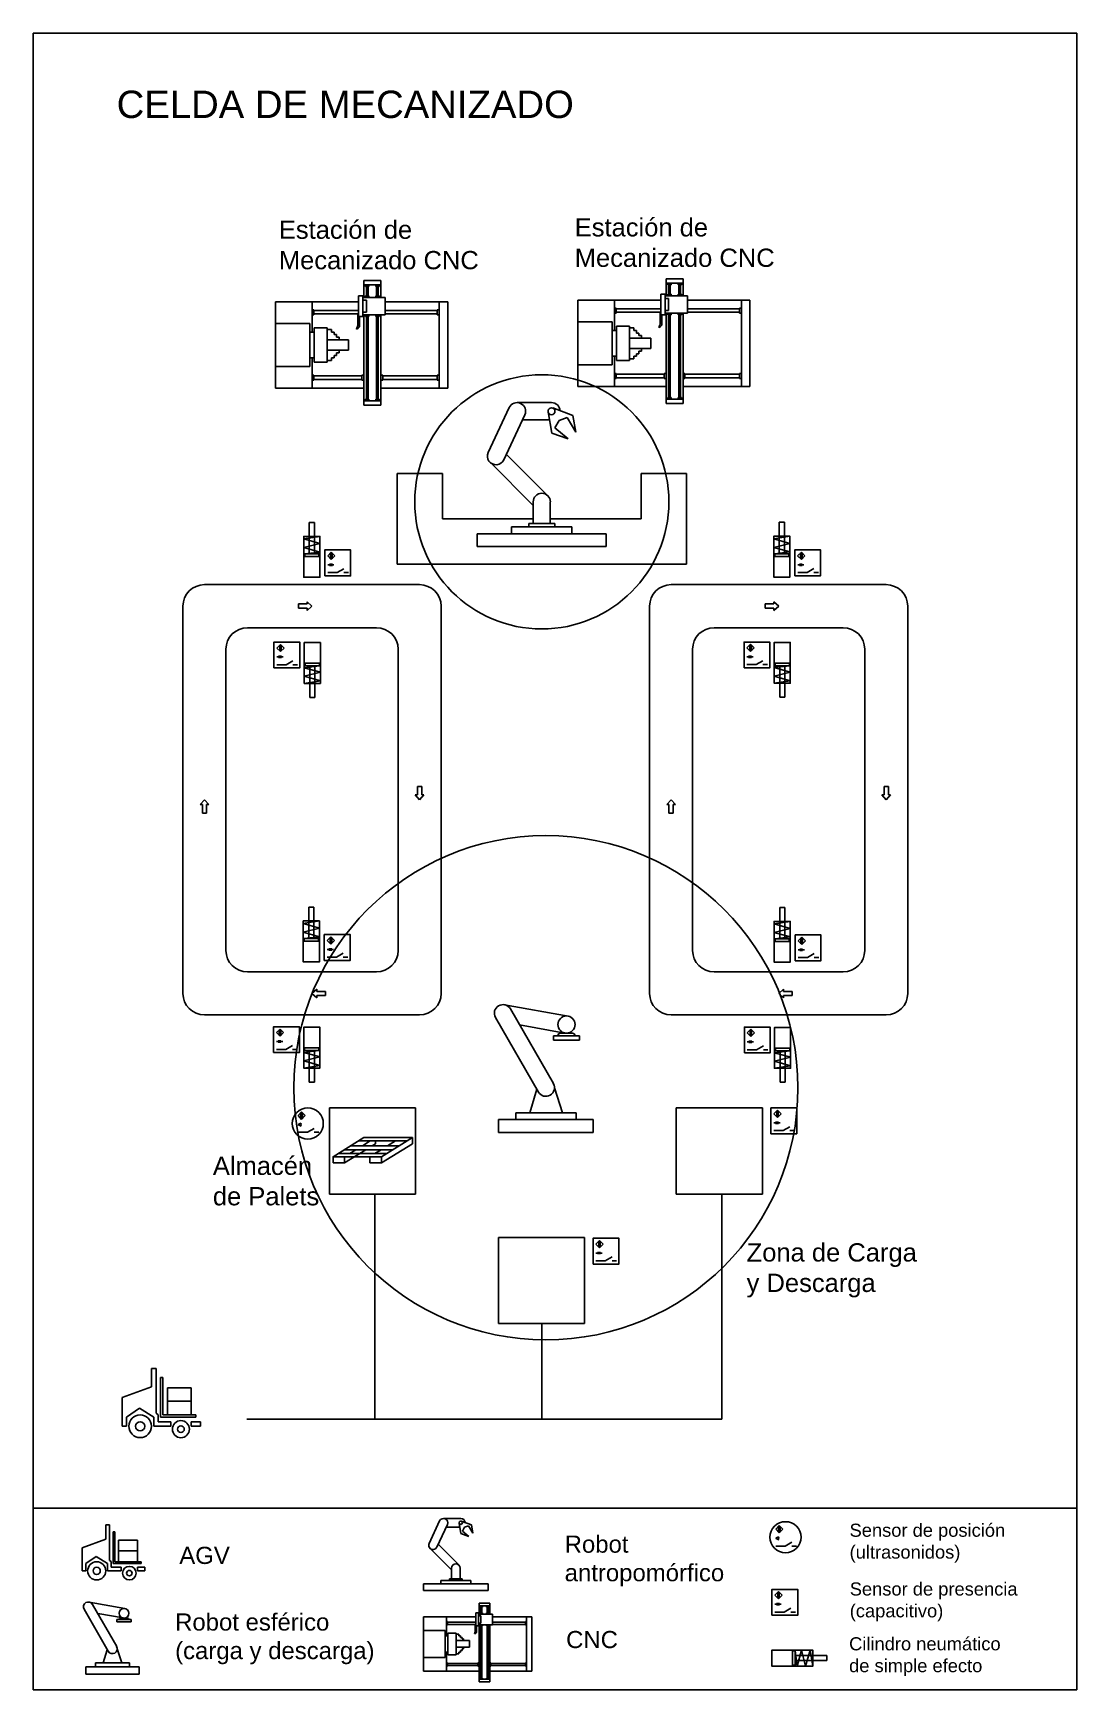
# Model space of a CAD drawing. Header units: millimetres. Extents: x 6174 to 17674, y -6759 to 11491.
import ezdxf

# ---------------------------------------------------------------- set-up
doc = ezdxf.new("R2010")
doc.units = ezdxf.units.MM
for name, color, linetype in [('Alcances', 53, 'Continuous'), ('Maquinaria', 93, 'Continuous'), ('Recorrido', 140, 'Continuous'), ('Sensores', 212, 'Continuous'), ('Texto', 110, 'Continuous')]:
    doc.layers.add(name, color=color, linetype=linetype)
doc.styles.get("Standard").update_dxf_attribs({"font": 'arial.ttf'})

msp = doc.modelspace()

# ---------------------------------------------------------------- linework, layer by layer
for p, q in [((6174, 9991), (6174, 11491)), ((6174, 11491), (17674, 11491)), ((17674, 11491), (17674, 9991)), ((6174, 9991), (6174, -4759)), ((17674, -4759), (17674, 9991)), ((6174, -4759), (17674, -4759)), ((6174, -4759), (6174, -6759)), ((17674, -6759), (17674, -4759)), ((6174, -6759), (17674, -6759))]:
    msp.add_line(p, q)
at = {"layer": 'Alcances'}
for centre, radius in [((11778, 6328), 1400), ((11823, -126), 2777)]:
    msp.add_circle(centre, radius, dxfattribs=at)
at = {"layer": 'Maquinaria'}
for p, q in [((9816, 8578), (9816, 8767)), ((9816, 8767), (10006, 8767)), ((10006, 8767), (10006, 8578)), ((13147, 8596), (13147, 8785)), ((13147, 8785), (13337, 8785)), ((13337, 8785), (13337, 8596)), ((9807, 8597), (9759, 8597)), ((9759, 8597), (9759, 8369)), ((9807, 8578), (9807, 8597)), ((9807, 8388), (9807, 8578)), ((9807, 8578), (9816, 8578)), ((9816, 8720), (10006, 8720)), ((10006, 8578), (9816, 8578)), ((9835, 8701), (9835, 8720)), ((9845, 8701), (9835, 8701)), ((9835, 8578), (9835, 8597)), ((9835, 8597), (9873, 8597)), ((9845, 8597), (9845, 8701)), ((9845, 8701), (9864, 8701)), ((9864, 8597), (9864, 8701)), ((9864, 8701), (9873, 8701)), ((9873, 8701), (9873, 8720)), ((9873, 8597), (9873, 8578)), ((9949, 8701), (9949, 8720)), ((9958, 8701), (9949, 8701)), ((9987, 8597), (9949, 8597)), ((9949, 8597), (9949, 8578)), ((9958, 8701), (9977, 8701)), ((9958, 8597), (9958, 8701)), ((9977, 8701), (9987, 8701)), ((9977, 8597), (9977, 8701)), ((9987, 8701), (9987, 8720)), ((9987, 8578), (9987, 8597)), ((10006, 8578), (10053, 8578)), ((10053, 8578), (10053, 8388)), ((13137, 8615), (13090, 8615)), ((13090, 8615), (13090, 8387)), ((13137, 8596), (13137, 8615)), ((13137, 8406), (13137, 8596)), ((13137, 8596), (13147, 8596)), ((13147, 8738), (13337, 8738)), ((13337, 8596), (13147, 8596)), ((13166, 8719), (13166, 8738)), ((13175, 8719), (13166, 8719)), ((13166, 8596), (13166, 8615)), ((13166, 8615), (13204, 8615)), ((13175, 8615), (13175, 8719)), ((13175, 8719), (13194, 8719)), ((13194, 8615), (13194, 8719)), ((13194, 8719), (13204, 8719)), ((13204, 8719), (13204, 8738)), ((13204, 8615), (13204, 8596)), ((13280, 8719), (13280, 8738)), ((13289, 8719), (13280, 8719)), ((13318, 8615), (13280, 8615)), ((13280, 8615), (13280, 8596)), ((13289, 8719), (13308, 8719)), ((13289, 8615), (13289, 8719)), ((13308, 8719), (13318, 8719)), ((13308, 8615), (13308, 8719)), ((13318, 8719), (13318, 8738)), ((13318, 8596), (13318, 8615)), ((13337, 8596), (13384, 8596)), ((13384, 8596), (13384, 8406)), ((8844, 8530), (8844, 7582)), ((9759, 8530), (8844, 8530)), ((9247, 8198), (9247, 8530)), ((9247, 8445), (9266, 8445)), ((9266, 8445), (9266, 8388)), ((9266, 8435), (9759, 8435)), ((9266, 8398), (9750, 8398)), ((9759, 8407), (9750, 8407)), ((9750, 8407), (9750, 8265)), ((9807, 8549), (9845, 8549)), ((9807, 8416), (9845, 8416)), ((9845, 8416), (9845, 8549)), ((10741, 8530), (10053, 8530)), ((10053, 8435), (10627, 8435)), ((10053, 8398), (10627, 8398)), ((10646, 8445), (10627, 8445)), ((10627, 8445), (10627, 8388)), ((10646, 8530), (10646, 7582)), ((10741, 7582), (10741, 8530)), ((12175, 8548), (12175, 7600)), ((13090, 8548), (12175, 8548)), ((12578, 8216), (12578, 8548)), ((12578, 8463), (12597, 8463)), ((12597, 8406), (12578, 8406)), ((12597, 8463), (12597, 8406)), ((12597, 8454), (13090, 8454)), ((12597, 8416), (13081, 8416)), ((13090, 8425), (13081, 8425)), ((13081, 8425), (13081, 8283)), ((13137, 8567), (13175, 8567)), ((13137, 8435), (13175, 8435)), ((13384, 8406), (13137, 8406)), ((13137, 8387), (13137, 8406)), ((13147, 7411), (13147, 8406)), ((13166, 8406), (13166, 8387)), ((13175, 8435), (13175, 8567)), ((13204, 8387), (13204, 8406)), ((13280, 8387), (13280, 8406)), ((13318, 8406), (13318, 8387)), ((13337, 8406), (13337, 7600)), ((14071, 8548), (13384, 8548)), ((13384, 8454), (13958, 8454)), ((13384, 8416), (13958, 8416)), ((13977, 8463), (13958, 8463)), ((13958, 8463), (13958, 8406)), ((13958, 8406), (13977, 8406)), ((13977, 8548), (13977, 7600)), ((14071, 7600), (14071, 8548)), ((8844, 8293), (9224, 8293)), ((9224, 8293), (9224, 7819)), ((9266, 8388), (9247, 8388)), ((9271, 8198), (9271, 8246)), ((9271, 8246), (9413, 8246)), ((9413, 8246), (9413, 7914)), ((9413, 8227), (9461, 8227)), ((9461, 8227), (9461, 8198)), ((9735, 8231), (9740, 8247)), ((9751, 8237), (9735, 8231)), ((9740, 8247), (9757, 8253)), ((9750, 8265), (9743, 8258)), ((9743, 8258), (9743, 8249)), ((9757, 8253), (9751, 8237)), ((9769, 8255), (9753, 8239)), ((9759, 8369), (9807, 8369)), ((9769, 8369), (9769, 8312)), ((9769, 8312), (9769, 8255)), ((10053, 8388), (9807, 8388)), ((9807, 8369), (9807, 8388)), ((9816, 7392), (9816, 8388)), ((9835, 8388), (9835, 8369)), ((9835, 8369), (9873, 8369)), ((9845, 7459), (9845, 8369)), ((9864, 7459), (9864, 8369)), ((9873, 8369), (9873, 8388)), ((9949, 8369), (9949, 8388)), ((9987, 8369), (9949, 8369)), ((9958, 7459), (9958, 8369)), ((9977, 7459), (9977, 8369)), ((9987, 8388), (9987, 8369)), ((10006, 8388), (10006, 7582)), ((10627, 8388), (10646, 8388)), ((12175, 8311), (12554, 8311)), ((12554, 8311), (12554, 7837)), ((12554, 8216), (12602, 8216)), ((12602, 8216), (12602, 8264)), ((12602, 8264), (12744, 8264)), ((12602, 8216), (12602, 7932)), ((12744, 8264), (12744, 7932)), ((12744, 8245), (12791, 8245)), ((12791, 8245), (12791, 8216)), ((12791, 8216), (12820, 8216)), ((12820, 8216), (12820, 8188)), ((13066, 8249), (13071, 8265)), ((13082, 8255), (13066, 8249)), ((13071, 8265), (13088, 8271)), ((13081, 8283), (13074, 8276)), ((13074, 8276), (13074, 8267)), ((13088, 8271), (13082, 8255)), ((13099, 8273), (13083, 8257)), ((13090, 8387), (13137, 8387)), ((13099, 8387), (13099, 8330)), ((13099, 8330), (13099, 8273)), ((13166, 8387), (13204, 8387)), ((13175, 7477), (13175, 8387)), ((13194, 7477), (13194, 8387)), ((13318, 8387), (13280, 8387)), ((13289, 7477), (13289, 8387)), ((13308, 7477), (13308, 8387)), ((9224, 8198), (9271, 8198)), ((9271, 8198), (9271, 7914)), ((9650, 8113), (9413, 8113)), ((9461, 8198), (9489, 8198)), ((9489, 8198), (9489, 8170)), ((9489, 8170), (9517, 8170)), ((9517, 8170), (9517, 8142)), ((9517, 8142), (9546, 8142)), ((9546, 8142), (9546, 8113)), ((9650, 8113), (9650, 7999)), ((12981, 8131), (12744, 8131)), ((12820, 8188), (12848, 8188)), ((12848, 8188), (12848, 8160)), ((12848, 8160), (12877, 8160)), ((12877, 8160), (12877, 8131)), ((12981, 8131), (12981, 8017)), ((9271, 7914), (9224, 7914)), ((9247, 7914), (9247, 7582)), ((9271, 7867), (9271, 7914)), ((9413, 7867), (9271, 7867)), ((9413, 7999), (9603, 7999)), ((9413, 7914), (9413, 7867)), ((9413, 7886), (9461, 7886)), ((9461, 7886), (9461, 7914)), ((9461, 7914), (9489, 7914)), ((9489, 7914), (9489, 7942)), ((9489, 7942), (9517, 7942)), ((9517, 7942), (9517, 7971)), ((9517, 7971), (9546, 7971)), ((9546, 7971), (9546, 7999)), ((9650, 7999), (9603, 7999)), ((12602, 7932), (12554, 7932)), ((12578, 7932), (12578, 7600)), ((12602, 7885), (12602, 7932)), ((12744, 7885), (12602, 7885)), ((12744, 8017), (12934, 8017)), ((12744, 7932), (12744, 7885)), ((12744, 7904), (12791, 7904)), ((12791, 7904), (12791, 7932)), ((12791, 7932), (12820, 7932)), ((12820, 7932), (12820, 7960)), ((12820, 7960), (12848, 7960)), ((12848, 7960), (12848, 7989)), ((12848, 7989), (12877, 7989)), ((12877, 7989), (12877, 8017)), ((12981, 8017), (12934, 8017)), ((8844, 7819), (9224, 7819)), ((9247, 7724), (9266, 7724)), ((9266, 7667), (9247, 7667)), ((9266, 7724), (9266, 7667)), ((9266, 7715), (9797, 7715)), ((9266, 7677), (9797, 7677)), ((9816, 7724), (9797, 7724)), ((9797, 7724), (9797, 7715)), ((9797, 7715), (9797, 7667)), ((9797, 7667), (9816, 7667)), ((10006, 7724), (10025, 7724)), ((10025, 7667), (10006, 7667)), ((10025, 7724), (10025, 7667)), ((10025, 7715), (10627, 7715)), ((10025, 7677), (10627, 7677)), ((10646, 7724), (10627, 7724)), ((10627, 7724), (10627, 7667)), ((10627, 7667), (10646, 7667)), ((12175, 7837), (12554, 7837)), ((12578, 7742), (12597, 7742)), ((12597, 7686), (12578, 7686)), ((12597, 7742), (12597, 7686)), ((12597, 7733), (13128, 7733)), ((12597, 7695), (13128, 7695)), ((13147, 7742), (13128, 7742)), ((13128, 7742), (13128, 7733)), ((13128, 7733), (13128, 7686)), ((13128, 7686), (13147, 7686)), ((13337, 7742), (13355, 7742)), ((13355, 7686), (13337, 7686)), ((13355, 7742), (13355, 7686)), ((13355, 7733), (13958, 7733)), ((13355, 7695), (13958, 7695)), ((13977, 7742), (13958, 7742)), ((13958, 7742), (13958, 7686)), ((13958, 7686), (13977, 7686)), ((8844, 7582), (9816, 7582)), ((10006, 7582), (10741, 7582)), ((10006, 7582), (10006, 7392)), ((12175, 7600), (13147, 7600)), ((13337, 7600), (14071, 7600)), ((13337, 7600), (13337, 7411)), ((9816, 7440), (10006, 7440)), ((10006, 7392), (9816, 7392)), ((9835, 7440), (9835, 7459)), ((9835, 7459), (9873, 7459)), ((9873, 7459), (9873, 7440)), ((9987, 7459), (9949, 7459)), ((9949, 7459), (9949, 7440)), ((9987, 7440), (9987, 7459)), ((11419, 7366), (11189, 6871)), ((11505, 7421), (11885, 7421)), ((11847, 7320), (11888, 7086)), ((11898, 7362), (12120, 7281)), ((13147, 7458), (13337, 7458)), ((13337, 7411), (13147, 7411)), ((13166, 7458), (13166, 7477)), ((13166, 7477), (13204, 7477)), ((13204, 7477), (13204, 7458)), ((13318, 7477), (13280, 7477)), ((13280, 7477), (13280, 7458)), ((13318, 7458), (13318, 7477)), ((11591, 7286), (11360, 6791)), ((11566, 7231), (11863, 7231)), ((11921, 7143), (11969, 7226)), ((12067, 7021), (11921, 7143)), ((12059, 7258), (11969, 7226)), ((12153, 7094), (12059, 7258)), ((12120, 7281), (12153, 7094)), ((11888, 7086), (12067, 7021)), ((11208, 6764), (11683, 6289)), ((11360, 6791), (11360, 6791)), ((11388, 6851), (11844, 6395)), ((11844, 6395), (11844, 6395)), ((11844, 6395), (11844, 6395)), ((11844, 6395), (11844, 6395)), ((11683, 6328), (11683, 6091)), ((11872, 6328), (11872, 6091)), ((11635, 6053), (11446, 6053)), ((11446, 6053), (11446, 5977)), ((11635, 6091), (11920, 6091)), ((11635, 6091), (11635, 6053)), ((11635, 6053), (11920, 6053)), ((11920, 6053), (11920, 6091)), ((12109, 6053), (11920, 6053)), ((12109, 5977), (12109, 6053)), ((11446, 5977), (11066, 5977)), ((11066, 5977), (11066, 5835)), ((11446, 5977), (12109, 5977)), ((12489, 5977), (12109, 5977)), ((12489, 5835), (12489, 5977)), ((11066, 5835), (12489, 5835)), ((10432, 5416), (8061, 5416)), ((15573, 5416), (13203, 5416)), ((7824, 5179), (7824, 913)), ((10669, 913), (10669, 5179)), ((12966, 5179), (12966, 913)), ((15810, 913), (15810, 5179)), ((9958, 4942), (8535, 4942)), ((15099, 4942), (13677, 4942)), ((8298, 1387), (8298, 4705)), ((10195, 1387), (10195, 4705)), ((13440, 1387), (13440, 4705)), ((15336, 1387), (15336, 4705)), ((9958, 1150), (8535, 1150)), ((15099, 1150), (13677, 1150)), ((12067, 663), (11366, 788)), ((11432, 742), (11906, -79)), ((8061, 676), (10432, 676)), ((11268, 648), (11741, -174)), ((12033, 477), (11534, 566)), ((13203, 676), (15573, 676)), ((11955, 447), (11908, 447)), ((11908, 447), (11908, 399)), ((11908, 399), (12192, 399)), ((11955, 447), (12145, 447)), ((12050, 475), (11983, 475)), ((12050, 475), (12116, 475)), ((12192, 447), (12145, 447)), ((12192, 399), (12192, 447)), ((11724, -143), (11645, -401)), ((11890, -59), (11890, -59)), ((11890, -59), (11890, -59)), ((11890, -59), (11890, -59)), ((11918, -126), (12006, -401)), ((9440, -349), (9440, -1297)), ((10388, -349), (9440, -349)), ((10388, -1297), (10388, -349)), ((13260, -349), (13260, -1297)), ((14208, -349), (13260, -349)), ((14208, -1297), (14208, -349)), ((11492, -477), (11302, -477)), ((11302, -477), (11302, -619)), ((11681, -401), (11492, -401)), ((11492, -401), (11492, -477)), ((11492, -477), (12155, -477)), ((11681, -401), (11966, -401)), ((12155, -401), (11966, -401)), ((12155, -477), (12155, -401)), ((12345, -477), (12155, -477)), ((12345, -477), (12345, -619)), ((9478, -887), (9819, -675)), ((9759, -712), (10293, -712)), ((9887, -712), (9801, -766)), ((9819, -675), (9947, -675)), ((9947, -675), (10225, -675)), ((9947, -712), (9947, -742)), ((10353, -675), (10012, -887)), ((10079, -766), (10165, -712)), ((10225, -675), (10353, -675)), ((10353, -675), (10353, -742)), ((11302, -619), (12345, -619)), ((9478, -887), (9606, -887)), ((9478, -887), (9478, -954)), ((9534, -852), (10068, -852)), ((9602, -810), (10136, -810)), ((9838, -810), (9606, -954)), ((9606, -887), (10012, -887)), ((9730, -810), (9663, -852)), ((9673, -766), (10207, -766)), ((9884, -887), (10012, -887)), ((9884, -887), (9884, -954)), ((9947, -742), (9909, -766)), ((9940, -852), (10007, -810)), ((10353, -742), (10012, -954)), ((9440, -1297), (10388, -1297)), ((13260, -1297), (14208, -1297)), ((11302, -1775), (11302, -2724)), ((12250, -1775), (11302, -1775)), ((12250, -2724), (12250, -1775)), ((11302, -2724), (12250, -2724)), ((7478, -3419), (7478, -3219)), ((7478, -3219), (7528, -3219)), ((7528, -3219), (7528, -3712)), ((7153, -3537), (7478, -3419)), ((7578, -3319), (7578, -3755)), ((7578, -3319), (7603, -3319)), ((7603, -3319), (7603, -3730)), ((7653, -3580), (7653, -3430)), ((7653, -3430), (7916, -3430)), ((7916, -3430), (7916, -3580)), ((7153, -3855), (7153, -3537)), ((7653, -3730), (7653, -3580)), ((7653, -3580), (7916, -3580)), ((7916, -3580), (7916, -3730)), ((7203, -3755), (7346, -3655)), ((7203, -3855), (7203, -3755)), ((7503, -3755), (7346, -3655)), ((7503, -3855), (7503, -3755)), ((7553, -3728), (7528, -3712)), ((7553, -3805), (7553, -3728)), ((7553, -3805), (7689, -3805)), ((7578, -3755), (7966, -3755)), ((7966, -3730), (7603, -3730)), ((7689, -3855), (7689, -3805)), ((8016, -3805), (7916, -3805)), ((7916, -3855), (7916, -3805)), ((7966, -3755), (7966, -3730)), ((8016, -3855), (8016, -3805)), ((7203, -3855), (7153, -3855)), ((7503, -3855), (7689, -3855)), ((7689, -3855), (7689, -3855)), ((7916, -3855), (8016, -3855)), ((10652, -4898), (10536, -5145)), ((10695, -4870), (10885, -4870)), ((10866, -4921), (10886, -5038)), ((10891, -4900), (11002, -4940)), ((6714, -5194), (6974, -5099)), ((6974, -5099), (6974, -4939)), ((6974, -4939), (7014, -4939)), ((7014, -4939), (7014, -5334)), ((7054, -5019), (7054, -5368)), ((7054, -5019), (7074, -5019)), ((7074, -5019), (7074, -5348)), ((7114, -5228), (7114, -5108)), ((7114, -5108), (7325, -5108)), ((7325, -5108), (7325, -5228)), ((10738, -4938), (10622, -5185)), ((10725, -4965), (10874, -4965)), ((10886, -5038), (10976, -5070)), ((10903, -5009), (10927, -4968)), ((10976, -5070), (10903, -5009)), ((10971, -4952), (10927, -4968)), ((11019, -5034), (10971, -4952)), ((11002, -4940), (11019, -5034)), ((6714, -5448), (6714, -5194)), ((6754, -5368), (6869, -5288)), ((6994, -5368), (6869, -5288)), ((7114, -5348), (7114, -5228)), ((7114, -5228), (7325, -5228)), ((7325, -5228), (7325, -5348)), ((10546, -5199), (10784, -5436)), ((10622, -5185), (10622, -5185)), ((10636, -5155), (10864, -5383)), ((6754, -5448), (6714, -5448)), ((6754, -5448), (6754, -5368)), ((6994, -5448), (6994, -5368)), ((6994, -5448), (7143, -5448)), ((7034, -5346), (7014, -5334)), ((7034, -5408), (7034, -5346)), ((7034, -5408), (7143, -5408)), ((7054, -5368), (7365, -5368)), ((7365, -5348), (7074, -5348)), ((7143, -5448), (7143, -5408)), ((7143, -5448), (7143, -5448)), ((7405, -5408), (7325, -5408)), ((7325, -5448), (7325, -5408)), ((7325, -5448), (7405, -5448)), ((7365, -5368), (7365, -5348)), ((7405, -5448), (7405, -5408)), ((10784, -5417), (10784, -5535)), ((10864, -5383), (10864, -5383)), ((10864, -5383), (10864, -5383)), ((10864, -5383), (10864, -5383)), ((10878, -5417), (10878, -5535)), ((10665, -5592), (10475, -5592)), ((10475, -5592), (10475, -5663)), ((10760, -5554), (10665, -5554)), ((10665, -5554), (10665, -5592)), ((10665, -5592), (10997, -5592)), ((10760, -5535), (10902, -5535)), ((10760, -5535), (10760, -5554)), ((10760, -5554), (10902, -5554)), ((10902, -5554), (10902, -5535)), ((10997, -5554), (10902, -5554)), ((10997, -5592), (10997, -5554)), ((11187, -5592), (10997, -5592)), ((11187, -5663), (11187, -5592)), ((7184, -5862), (6790, -5792)), ((6827, -5818), (7094, -6280)), ((10475, -5663), (11187, -5663)), ((11087, -5924), (11087, -5804)), ((11087, -5804), (11206, -5804)), ((11087, -5834), (11206, -5834)), ((11099, -5846), (11099, -5834)), ((11123, -5846), (11123, -5834)), ((11170, -5846), (11170, -5834)), ((11194, -5846), (11194, -5834)), ((11206, -5804), (11206, -5924)), ((6735, -5871), (7001, -6333)), ((7165, -5967), (6885, -5917)), ((7122, -5984), (7095, -5984)), ((7095, -5984), (7095, -6011)), ((7095, -6011), (7255, -6011)), ((7122, -5984), (7228, -5984)), ((7175, -5968), (7138, -5968)), ((7175, -5968), (7212, -5968)), ((7255, -5984), (7228, -5984)), ((7255, -6011), (7255, -5984)), ((10474, -5954), (10474, -6551)), ((11051, -5954), (10474, -5954)), ((10728, -6163), (10728, -5954)), ((10728, -6007), (10740, -6007)), ((10740, -6007), (10740, -6043)), ((10740, -6013), (11051, -6013)), ((11081, -5912), (11051, -5912)), ((11051, -5912), (11051, -6055)), ((11081, -5924), (11081, -5912)), ((11081, -6043), (11081, -5924)), ((11081, -5924), (11087, -5924)), ((11081, -5942), (11105, -5942)), ((11206, -5924), (11087, -5924)), ((11105, -5846), (11099, -5846)), ((11099, -5924), (11099, -5912)), ((11099, -5912), (11123, -5912)), ((11105, -5912), (11105, -5846)), ((11105, -5846), (11117, -5846)), ((11105, -6025), (11105, -5942)), ((11117, -5912), (11117, -5846)), ((11117, -5846), (11123, -5846)), ((11123, -5912), (11123, -5924)), ((11176, -5846), (11170, -5846)), ((11194, -5912), (11170, -5912)), ((11170, -5912), (11170, -5924)), ((11176, -5846), (11188, -5846)), ((11176, -5912), (11176, -5846)), ((11188, -5846), (11194, -5846)), ((11188, -5912), (11188, -5846)), ((11194, -5924), (11194, -5912)), ((11206, -5924), (11236, -5924)), ((11236, -5924), (11236, -6043)), ((11669, -5954), (11236, -5954)), ((11236, -6013), (11597, -6013)), ((11609, -6007), (11597, -6007)), ((11597, -6007), (11597, -6043)), ((11609, -5954), (11609, -6551)), ((11669, -6551), (11669, -5954)), ((10474, -6103), (10713, -6103)), ((10713, -6103), (10713, -6402)), ((10713, -6163), (10743, -6163)), ((10740, -6043), (10728, -6043)), ((10740, -6037), (11045, -6037)), ((10743, -6163), (10743, -6133)), ((10743, -6133), (10833, -6133)), ((10743, -6163), (10743, -6342)), ((10833, -6133), (10833, -6342)), ((10833, -6145), (10863, -6145)), ((10863, -6145), (10863, -6163)), ((10863, -6163), (10881, -6163)), ((10881, -6163), (10881, -6181)), ((10881, -6181), (10899, -6181)), ((10899, -6181), (10899, -6198)), ((10899, -6198), (10917, -6198)), ((10917, -6198), (10917, -6216)), ((11036, -6142), (11039, -6132)), ((11046, -6139), (11036, -6142)), ((11039, -6132), (11050, -6128)), ((11045, -6121), (11041, -6125)), ((11041, -6125), (11041, -6131)), ((11051, -6031), (11045, -6031)), ((11045, -6031), (11045, -6121)), ((11050, -6128), (11046, -6139)), ((11057, -6127), (11047, -6137)), ((11051, -6055), (11081, -6055)), ((11057, -6055), (11057, -6091)), ((11057, -6091), (11057, -6127)), ((11081, -6025), (11105, -6025)), ((11236, -6043), (11081, -6043)), ((11081, -6055), (11081, -6043)), ((11087, -6670), (11087, -6043)), ((11099, -6043), (11099, -6055)), ((11099, -6055), (11123, -6055)), ((11105, -6629), (11105, -6055)), ((11117, -6629), (11117, -6055)), ((11123, -6055), (11123, -6043)), ((11170, -6055), (11170, -6043)), ((11194, -6055), (11170, -6055)), ((11176, -6629), (11176, -6055)), ((11188, -6629), (11188, -6055)), ((11194, -6043), (11194, -6055)), ((11206, -6043), (11206, -6551)), ((11236, -6037), (11597, -6037)), ((11597, -6043), (11609, -6043)), ((6991, -6316), (6947, -6461)), ((7085, -6268), (7085, -6268)), ((7085, -6268), (7085, -6268)), ((7085, -6268), (7085, -6268)), ((7101, -6307), (7150, -6461)), ((10743, -6342), (10713, -6342)), ((10728, -6342), (10728, -6551)), ((10743, -6372), (10743, -6342)), ((10833, -6372), (10743, -6372)), ((10982, -6216), (10833, -6216)), ((10833, -6288), (10952, -6288)), ((10833, -6342), (10833, -6372)), ((10833, -6360), (10863, -6360)), ((10863, -6360), (10863, -6342)), ((10863, -6342), (10881, -6342)), ((10881, -6342), (10881, -6324)), ((10881, -6324), (10899, -6324)), ((10899, -6324), (10899, -6306)), ((10899, -6306), (10917, -6306)), ((10917, -6306), (10917, -6288)), ((10982, -6288), (10952, -6288)), ((10982, -6216), (10982, -6288)), ((6861, -6504), (6754, -6504)), ((6754, -6504), (6754, -6584)), ((6967, -6461), (6861, -6461)), ((6861, -6461), (6861, -6504)), ((6861, -6504), (7234, -6504)), ((6967, -6461), (7127, -6461)), ((7234, -6461), (7127, -6461)), ((7234, -6504), (7234, -6461)), ((7341, -6504), (7234, -6504)), ((7341, -6504), (7341, -6584)), ((10474, -6402), (10713, -6402)), ((10474, -6551), (11087, -6551)), ((10728, -6461), (10740, -6461)), ((10740, -6497), (10728, -6497)), ((10740, -6461), (10740, -6497)), ((10740, -6467), (11075, -6467)), ((10740, -6491), (11075, -6491)), ((11087, -6461), (11075, -6461)), ((11075, -6461), (11075, -6467)), ((11075, -6467), (11075, -6497)), ((11075, -6497), (11087, -6497)), ((11206, -6461), (11218, -6461)), ((11218, -6497), (11206, -6497)), ((11206, -6551), (11669, -6551)), ((11206, -6551), (11206, -6670)), ((11218, -6461), (11218, -6497)), ((11218, -6467), (11597, -6467)), ((11218, -6491), (11597, -6491)), ((11609, -6461), (11597, -6461)), ((11597, -6461), (11597, -6497)), ((11597, -6497), (11609, -6497)), ((6754, -6584), (7341, -6584)), ((11087, -6641), (11206, -6641)), ((11206, -6670), (11087, -6670)), ((11099, -6641), (11099, -6629)), ((11099, -6629), (11123, -6629)), ((11123, -6629), (11123, -6641)), ((11194, -6629), (11170, -6629)), ((11170, -6629), (11170, -6641)), ((11194, -6641), (11194, -6629))]:
    msp.add_line(p, q, dxfattribs=at)
for points in [[(9478, -954), (9606, -954), (9606, -887), (9478, -887)], [(9884, -954), (10012, -954), (10012, -887), (9884, -887)]]:
    msp.add_lwpolyline(points, close=True, dxfattribs=at)
for centre, radius in [((9746, 8242), 1.9), ((13077, 8260), 1.9), ((11885, 7326), 37.9), ((12050, 570), 94.8), ((7353, -3855), 125), ((7353, -3855), 50), ((7802, -3887), 93.8), ((7802, -3887), 37.5), ((10885, -4918), 19), ((6874, -5448), 100), ((6874, -5448), 40), ((7234, -5473), 75), ((7234, -5473), 30), ((7175, -5915), 53.3), ((11042, -6135), 1.19)]:
    msp.add_circle(centre, radius, dxfattribs=at)
for centre, radius, start, end in [((9753, 8249), 9.48, 180, 182.4579), ((9753, 8249), 9.48, 267.5421, 270), ((13083, 8267), 9.48, 180, 182.4579), ((13083, 8267), 9.48, 267.5421, 270), ((11505, 7326), 94.8, 335, 155), ((11885, 7326), 94.8, 3.5784, 90), ((11274, 6831), 94.8, 155, 335), ((11778, 6328), 94.8, 0, 180), ((8061, 5179), 237, 90, 180), ((10432, 5179), 237, 0, 90), ((13203, 5179), 237, 90, 180), ((15573, 5179), 237, 0, 90), ((8535, 4705), 237, 90, 180), ((9958, 4705), 237, 0, 90), ((13677, 4705), 237, 90, 180), ((15099, 4705), 237, 0, 90), ((8535, 1387), 237, 180, 270), ((9958, 1387), 237, 270, 0), ((13677, 1387), 237, 180, 270), ((15099, 1387), 237, 270, 0), ((8061, 913), 237, 180, 270), ((10432, 913), 237, 270, 0), ((13203, 913), 237, 180, 270), ((15573, 913), 237, 270, 0), ((11350, 695), 94.8, 29.9651, 209.9651), ((11983, 447), 28.4, 90, 180), ((12116, 447), 28.4, 0, 90), ((11823, -126), 94.8, 209.9651, 29.9651), ((10695, -4918), 47.4, 335, 155), ((10885, -4918), 47.4, 3.5784, 90), ((10579, -5165), 47.4, 155, 335), ((10831, -5417), 47.4, 0, 180), ((6781, -5844), 53.3, 29.9651, 209.9651), ((7138, -5984), 16, 90, 180), ((7212, -5984), 16, 0, 90), ((11047, -6131), 5.97, 180, 182.4579), ((11047, -6131), 5.97, 267.5421, 270), ((7047, -6307), 53.3, 209.9651, 29.9651)]:
    msp.add_arc(centre, radius, start, end, dxfattribs=at)
at = {"layer": 'Recorrido'}
for p, q in [((10183, 6141), (10183, 6641)), ((10183, 6641), (10683, 6641)), ((10683, 6641), (10683, 6141)), ((13372, 6641), (12872, 6641)), ((12872, 6641), (12872, 6141)), ((13372, 6141), (13372, 6641)), ((10183, 6141), (10183, 5641)), ((10683, 6141), (11683, 6141)), ((12872, 6141), (11872, 6141)), ((13372, 6141), (13372, 5641)), ((10183, 5641), (13372, 5641)), ((9099, 5203), (9099, 5156)), ((9099, 5203), (9193, 5203)), ((9099, 5156), (9193, 5156)), ((9193, 5203), (9193, 5227)), ((9246, 5179), (9193, 5227)), ((9193, 5132), (9246, 5179)), ((9193, 5156), (9193, 5132)), ((14240, 5203), (14240, 5156)), ((14240, 5203), (14335, 5203)), ((14240, 5156), (14335, 5156)), ((14335, 5203), (14335, 5227)), ((14388, 5179), (14335, 5227)), ((14335, 5132), (14388, 5179)), ((14335, 5156), (14335, 5132)), ((10455, 3194), (10408, 3194)), ((10408, 3194), (10408, 3099)), ((10455, 3194), (10455, 3099)), ((15597, 3194), (15550, 3194)), ((15550, 3194), (15550, 3099)), ((15597, 3194), (15597, 3099)), ((8061, 3046), (8014, 2993)), ((8038, 2993), (8014, 2993)), ((8038, 2898), (8038, 2993)), ((8109, 2993), (8061, 3046)), ((8085, 2898), (8085, 2993)), ((8085, 2993), (8109, 2993)), ((10408, 3099), (10384, 3099)), ((10384, 3099), (10432, 3046)), ((10432, 3046), (10479, 3099)), ((10455, 3099), (10479, 3099)), ((13203, 3046), (13156, 2993)), ((13179, 2993), (13156, 2993)), ((13179, 2898), (13179, 2993)), ((13250, 2993), (13203, 3046)), ((13227, 2898), (13227, 2993)), ((13227, 2993), (13250, 2993)), ((15550, 3099), (15526, 3099)), ((15526, 3099), (15573, 3046)), ((15573, 3046), (15621, 3099)), ((15597, 3099), (15621, 3099)), ((8038, 2898), (8085, 2898)), ((13179, 2898), (13227, 2898)), ((9299, 960), (9246, 913)), ((9246, 913), (9299, 865)), ((9299, 936), (9299, 960)), ((9394, 936), (9299, 936)), ((9394, 889), (9394, 936)), ((14441, 960), (14388, 913)), ((14388, 913), (14441, 865)), ((14441, 936), (14441, 960)), ((14536, 936), (14441, 936)), ((14536, 889), (14536, 936)), ((9394, 889), (9299, 889)), ((9299, 889), (9299, 865)), ((14536, 889), (14441, 889)), ((14441, 889), (14441, 865)), ((9940, -1297), (9940, -3776)), ((13760, -1297), (13760, -3776)), ((11779, -3776), (11779, -2724)), ((8528, -3776), (11779, -3776)), ((13430, -3776), (11779, -3776)), ((13760, -3776), (13430, -3776))]:
    msp.add_line(p, q, dxfattribs=at)
at = {"layer": 'Sensores'}
for p, q in [((9216, 6102), (9216, 5755)), ((9272, 6102), (9216, 6102)), ((9272, 6102), (9272, 5755)), ((14395, 6103), (14395, 5755)), ((14451, 6103), (14395, 6103)), ((14451, 6103), (14451, 5755)), ((9333, 5948), (9155, 5919)), ((9155, 5919), (9333, 5870)), ((9333, 5870), (9155, 5825)), ((14512, 5949), (14334, 5920)), ((14334, 5920), (14512, 5870)), ((14512, 5870), (14334, 5826)), ((9155, 5825), (9333, 5775)), ((9333, 5775), (9166, 5755)), ((9323, 5755), (9166, 5755)), ((9419, 5733), (9459, 5774)), ((9459, 5693), (9419, 5733)), ((9450, 5702), (9450, 5765)), ((9459, 5774), (9499, 5733)), ((9499, 5733), (9459, 5693)), ((9468, 5702), (9468, 5765)), ((14334, 5826), (14512, 5776)), ((14512, 5776), (14344, 5755)), ((14501, 5755), (14344, 5755)), ((14597, 5734), (14638, 5774)), ((14638, 5694), (14597, 5734)), ((14629, 5703), (14629, 5765)), ((14638, 5774), (14678, 5734)), ((14678, 5734), (14638, 5694)), ((14647, 5703), (14647, 5765)), ((9420, 5635), (9446, 5635)), ((9420, 5549), (9522, 5549)), ((9446, 5649), (9446, 5620)), ((9463, 5649), (9463, 5620)), ((9463, 5635), (9488, 5635)), ((9522, 5549), (9596, 5592)), ((9596, 5549), (9648, 5549)), ((14598, 5635), (14624, 5635)), ((14598, 5550), (14701, 5550)), ((14624, 5650), (14624, 5621)), ((14641, 5650), (14641, 5621)), ((14641, 5635), (14667, 5635)), ((14701, 5550), (14775, 5593)), ((14775, 5550), (14826, 5550)), ((8859, 4718), (8899, 4758)), ((8890, 4687), (8890, 4749)), ((8899, 4758), (8939, 4718)), ((8908, 4687), (8908, 4749)), ((14037, 4719), (14078, 4759)), ((14069, 4688), (14069, 4750)), ((14078, 4759), (14118, 4719)), ((14087, 4688), (14087, 4750)), ((8899, 4678), (8859, 4718)), ((8860, 4619), (8886, 4619)), ((8886, 4634), (8886, 4605)), ((8939, 4718), (8899, 4678)), ((8903, 4634), (8903, 4605)), ((8903, 4619), (8928, 4619)), ((8962, 4534), (9036, 4577)), ((14078, 4679), (14037, 4719)), ((14038, 4620), (14064, 4620)), ((14064, 4634), (14064, 4606)), ((14118, 4719), (14078, 4679)), ((14081, 4634), (14081, 4606)), ((14081, 4620), (14107, 4620)), ((14141, 4535), (14215, 4578)), ((8860, 4534), (8962, 4534)), ((9036, 4534), (9088, 4534)), ((9160, 4501), (9327, 4522)), ((9338, 4451), (9160, 4501)), ((9160, 4407), (9338, 4451)), ((9338, 4357), (9160, 4407)), ((9171, 4522), (9327, 4522)), ((9221, 4174), (9221, 4522)), ((9277, 4174), (9277, 4522)), ((14038, 4535), (14141, 4535)), ((14215, 4535), (14266, 4535)), ((14339, 4502), (14506, 4523)), ((14516, 4452), (14339, 4502)), ((14339, 4408), (14516, 4452)), ((14516, 4358), (14339, 4408)), ((14349, 4523), (14506, 4523)), ((14400, 4175), (14400, 4523)), ((14456, 4175), (14456, 4523)), ((9160, 4328), (9338, 4357)), ((14339, 4329), (14516, 4358)), ((9221, 4174), (9277, 4174)), ((14400, 4175), (14456, 4175)), ((9211, 1865), (9211, 1517)), ((9267, 1865), (9211, 1865)), ((9267, 1865), (9267, 1517)), ((14399, 1861), (14399, 1514)), ((14455, 1861), (14399, 1861)), ((14455, 1861), (14455, 1514)), ((9328, 1711), (9150, 1682)), ((9150, 1682), (9328, 1632)), ((14515, 1707), (14338, 1679)), ((14338, 1679), (14515, 1629)), ((9328, 1632), (9150, 1588)), ((9150, 1588), (9328, 1538)), ((9328, 1538), (9161, 1517)), ((9317, 1517), (9161, 1517)), ((9414, 1496), (9454, 1536)), ((9454, 1456), (9414, 1496)), ((9445, 1465), (9445, 1528)), ((9454, 1536), (9494, 1496)), ((9494, 1496), (9454, 1456)), ((9463, 1465), (9463, 1528)), ((14515, 1629), (14338, 1585)), ((14338, 1585), (14515, 1535)), ((14515, 1535), (14348, 1514)), ((14505, 1514), (14348, 1514)), ((14601, 1493), (14642, 1533)), ((14642, 1452), (14601, 1493)), ((14633, 1461), (14633, 1524)), ((14642, 1533), (14682, 1493)), ((14682, 1493), (14642, 1452)), ((14650, 1461), (14650, 1524)), ((9415, 1397), (9440, 1397)), ((9415, 1312), (9517, 1312)), ((9440, 1412), (9440, 1383)), ((9457, 1412), (9457, 1383)), ((9457, 1397), (9483, 1397)), ((9517, 1312), (9591, 1355)), ((9591, 1312), (9642, 1312)), ((14602, 1394), (14628, 1394)), ((14602, 1309), (14705, 1309)), ((14628, 1408), (14628, 1380)), ((14645, 1408), (14645, 1380)), ((14645, 1394), (14671, 1394)), ((14705, 1309), (14779, 1351)), ((14779, 1309), (14830, 1309)), ((8854, 481), (8894, 521)), ((8894, 441), (8854, 481)), ((8855, 382), (8880, 382)), ((8880, 397), (8880, 368)), ((8885, 450), (8885, 512)), ((8894, 521), (8934, 481)), ((8934, 481), (8894, 441)), ((8897, 397), (8897, 368)), ((8897, 382), (8923, 382)), ((8903, 450), (8903, 512)), ((14041, 478), (14081, 518)), ((14081, 437), (14041, 478)), ((14042, 379), (14068, 379)), ((14068, 393), (14068, 365)), ((14073, 446), (14073, 509)), ((14081, 518), (14122, 478)), ((14122, 478), (14081, 437)), ((14085, 393), (14085, 365)), ((14085, 379), (14111, 379)), ((14090, 446), (14090, 509)), ((8855, 297), (8957, 297)), ((8957, 297), (9031, 340)), ((9031, 297), (9082, 297)), ((9155, 264), (9322, 285)), ((9333, 214), (9155, 264)), ((9155, 170), (9333, 214)), ((9165, 285), (9322, 285)), ((9216, -63), (9216, 285)), ((9272, -63), (9272, 285)), ((14042, 293), (14145, 293)), ((14145, 293), (14219, 336)), ((14219, 293), (14270, 293)), ((14342, 260), (14510, 281)), ((14520, 211), (14342, 260)), ((14342, 166), (14520, 211)), ((14353, 281), (14510, 281)), ((14403, -66), (14403, 281)), ((14459, -66), (14459, 281)), ((9333, 120), (9155, 170)), ((9155, 91), (9333, 120)), ((14520, 117), (14342, 166)), ((14342, 88), (14520, 117)), ((9216, -63), (9272, -63)), ((14403, -66), (14459, -66)), ((9092, -433), (9132, -393)), ((9132, -474), (9092, -433)), ((9123, -465), (9123, -402)), ((9132, -393), (9172, -433)), ((9172, -433), (9132, -474)), ((9141, -465), (9141, -402)), ((14334, -413), (14375, -373)), ((14375, -453), (14334, -413)), ((14335, -512), (14361, -512)), ((14361, -498), (14361, -526)), ((14366, -444), (14366, -382)), ((14375, -373), (14415, -413)), ((14415, -413), (14375, -453)), ((14378, -498), (14378, -526)), ((14378, -512), (14404, -512)), ((14384, -444), (14384, -382)), ((9093, -617), (9195, -617)), ((9195, -617), (9269, -575)), ((9269, -617), (9321, -617)), ((14335, -597), (14438, -597)), ((14438, -597), (14512, -555)), ((14512, -597), (14563, -597)), ((12374, -1848), (12415, -1808)), ((12406, -1880), (12406, -1817)), ((12415, -1808), (12455, -1848)), ((12423, -1880), (12423, -1817)), ((12415, -1889), (12374, -1848)), ((12375, -1947), (12401, -1947)), ((12401, -1933), (12401, -1961)), ((12455, -1848), (12415, -1889)), ((12418, -1933), (12418, -1961)), ((12418, -1947), (12444, -1947)), ((12478, -2032), (12552, -1990)), ((12375, -2032), (12478, -2032)), ((12552, -2032), (12603, -2032)), ((14355, -4990), (14395, -4949)), ((14395, -5030), (14355, -4990)), ((14386, -5021), (14386, -4958)), ((14395, -4949), (14435, -4990)), ((14435, -4990), (14395, -5030)), ((14404, -5021), (14404, -4958)), ((14356, -5174), (14458, -5174)), ((14458, -5174), (14532, -5131)), ((14532, -5174), (14584, -5174)), ((14346, -5717), (14386, -5676)), ((14386, -5757), (14346, -5717)), ((14347, -5815), (14372, -5815)), ((14372, -5801), (14372, -5830)), ((14377, -5748), (14377, -5685)), ((14386, -5676), (14426, -5717)), ((14426, -5717), (14386, -5757)), ((14389, -5801), (14389, -5830)), ((14389, -5815), (14415, -5815)), ((14395, -5748), (14395, -5685)), ((14347, -5901), (14449, -5901)), ((14449, -5901), (14523, -5858)), ((14523, -5901), (14574, -5901)), ((14570, -6487), (14570, -6330)), ((14591, -6498), (14570, -6330)), ((14918, -6381), (14570, -6381)), ((14641, -6320), (14591, -6498)), ((14685, -6498), (14641, -6320)), ((14735, -6320), (14685, -6498)), ((14764, -6498), (14735, -6320)), ((14918, -6437), (14918, -6381)), ((14918, -6437), (14570, -6437))]:
    msp.add_line(p, q, dxfattribs=at)
for points in [[(9333, 5948), (9333, 5498), (9155, 5498), (9155, 5948)], [(9155, 5948), (9155, 5948), (9333, 5948), (9333, 5948)], [(14512, 5949), (14512, 5499), (14334, 5499), (14334, 5949)], [(14334, 5949), (14334, 5949), (14512, 5949), (14512, 5949)], [(9323, 5755), (9323, 5726), (9166, 5726), (9166, 5755)], [(9387, 5513), (9672, 5513), (9672, 5798), (9387, 5798)], [(14501, 5755), (14501, 5727), (14344, 5727), (14344, 5755)], [(14566, 5514), (14850, 5514), (14850, 5799), (14566, 5799)], [(8827, 4498), (9112, 4498), (9112, 4783), (8827, 4783)], [(9160, 4328), (9160, 4778), (9338, 4778), (9338, 4328)], [(14006, 4499), (14290, 4499), (14290, 4783), (14006, 4783)], [(14339, 4329), (14339, 4779), (14516, 4779), (14516, 4329)], [(9171, 4522), (9171, 4551), (9327, 4551), (9327, 4522)], [(14349, 4523), (14349, 4551), (14506, 4551), (14506, 4523)], [(9338, 4328), (9338, 4328), (9160, 4328), (9160, 4328)], [(14516, 4329), (14516, 4329), (14339, 4329), (14339, 4329)], [(9328, 1711), (9328, 1261), (9150, 1261), (9150, 1711)], [(9150, 1711), (9150, 1711), (9328, 1711), (9328, 1711)], [(14515, 1707), (14515, 1258), (14338, 1258), (14338, 1707)], [(14338, 1707), (14338, 1707), (14515, 1707), (14515, 1707)], [(9317, 1517), (9317, 1489), (9161, 1489), (9161, 1517)], [(9382, 1276), (9667, 1276), (9667, 1561), (9382, 1561)], [(14505, 1514), (14505, 1485), (14348, 1485), (14348, 1514)], [(14570, 1273), (14854, 1273), (14854, 1557), (14570, 1557)], [(8822, 261), (9107, 261), (9107, 546), (8822, 546)], [(9155, 91), (9155, 541), (9333, 541), (9333, 91)], [(14010, 258), (14294, 258), (14294, 542), (14010, 542)], [(14342, 88), (14342, 537), (14520, 537), (14520, 88)], [(9165, 285), (9165, 313), (9322, 313), (9322, 285)], [(14353, 281), (14353, 310), (14510, 310), (14510, 281)], [(9333, 91), (9333, 91), (9155, 91), (9155, 91)], [(14520, 88), (14520, 88), (14342, 88), (14342, 88)], [(14303, -633), (14587, -633), (14587, -349), (14303, -349)], [(12343, -2068), (12627, -2068), (12627, -1784), (12343, -1784)], [(14314, -5937), (14599, -5937), (14599, -5652), (14314, -5652)], [(14764, -6498), (14314, -6498), (14314, -6320), (14764, -6320)], [(14570, -6487), (14542, -6487), (14542, -6330), (14570, -6330)], [(14764, -6320), (14764, -6320), (14764, -6498), (14764, -6498)]]:
    msp.add_lwpolyline(points, close=True, dxfattribs=at)
for centre in [(9200, -520), (14463, -5077)]:
    msp.add_circle(centre, 171, dxfattribs=at)
for centre, radius, start, end in [((9089, -532), 10.4, 294.135, 65.865), ((9096, -532), 16.4, 299.7546, 60.2454), ((9103, -532), 23.4, 301.8237, 58.1763), ((14352, -5088), 10.4, 294.135, 65.865), ((14359, -5088), 16.4, 299.7546, 60.2454), ((14366, -5088), 23.4, 301.8237, 58.1763)]:
    msp.add_arc(centre, radius, start, end, dxfattribs=at)

# ---------------------------------------------------------------- texts
at = {"layer": 'Maquinaria', "attachment_point": 1}
for width, gutter_width, insert, char_height in [(0.105, 4.74, (9745, 8242), 0.948), (0.105, 4.74, (13076, 8261), 0.948), (0.0662, 2.99, (11042, -6135), 0.597)]:
    msp.add_mtext_dynamic_manual_height_columns('69', width=width, gutter_width=gutter_width, heights=[0], dxfattribs=dict(at, insert=insert, char_height=char_height))
at = {"layer": 'Texto', "attachment_point": 1}
for s, insert, char_height in [('CELDA DE MECANIZADO', (7094, 10858), 301.87), ('Estación de\\PMecanizado CNC', (8881, 9427), 201.25), ('Estación de\\PMecanizado CNC', (12141, 9453), 201.25), ('Almacén\\Pde Palets', (8154, -885), 201.2), ('Zona de Carga\\Py Descarga', (14035, -1839), 201.25), ('Sensor de posición\\P(ultrasonidos)', (15169, -4928), 144.33), ('AGV', (7784, -5183), 188.7), ('Sensor de presencia\\P(capacitivo)', (15171, -5575), 144.33), ('CNC', (12046, -6110), 188.7)]:
    msp.add_mtext(s, dxfattribs=dict(at, insert=insert, char_height=char_height))
for s, insert, char_height, width in [('Robot antropomórfico', (12030, -5059), 188.67, 1078.5), ('Robot esférico (carga y descarga)', (7738, -5917), 188.67, 2256.04), ('Cilindro neumático de simple efecto', (15164, -6179), 144.33, 1822.86)]:
    msp.add_mtext(s, dxfattribs=dict(at, insert=insert, char_height=char_height, width=width))

doc.saveas('drawing.dxf')
